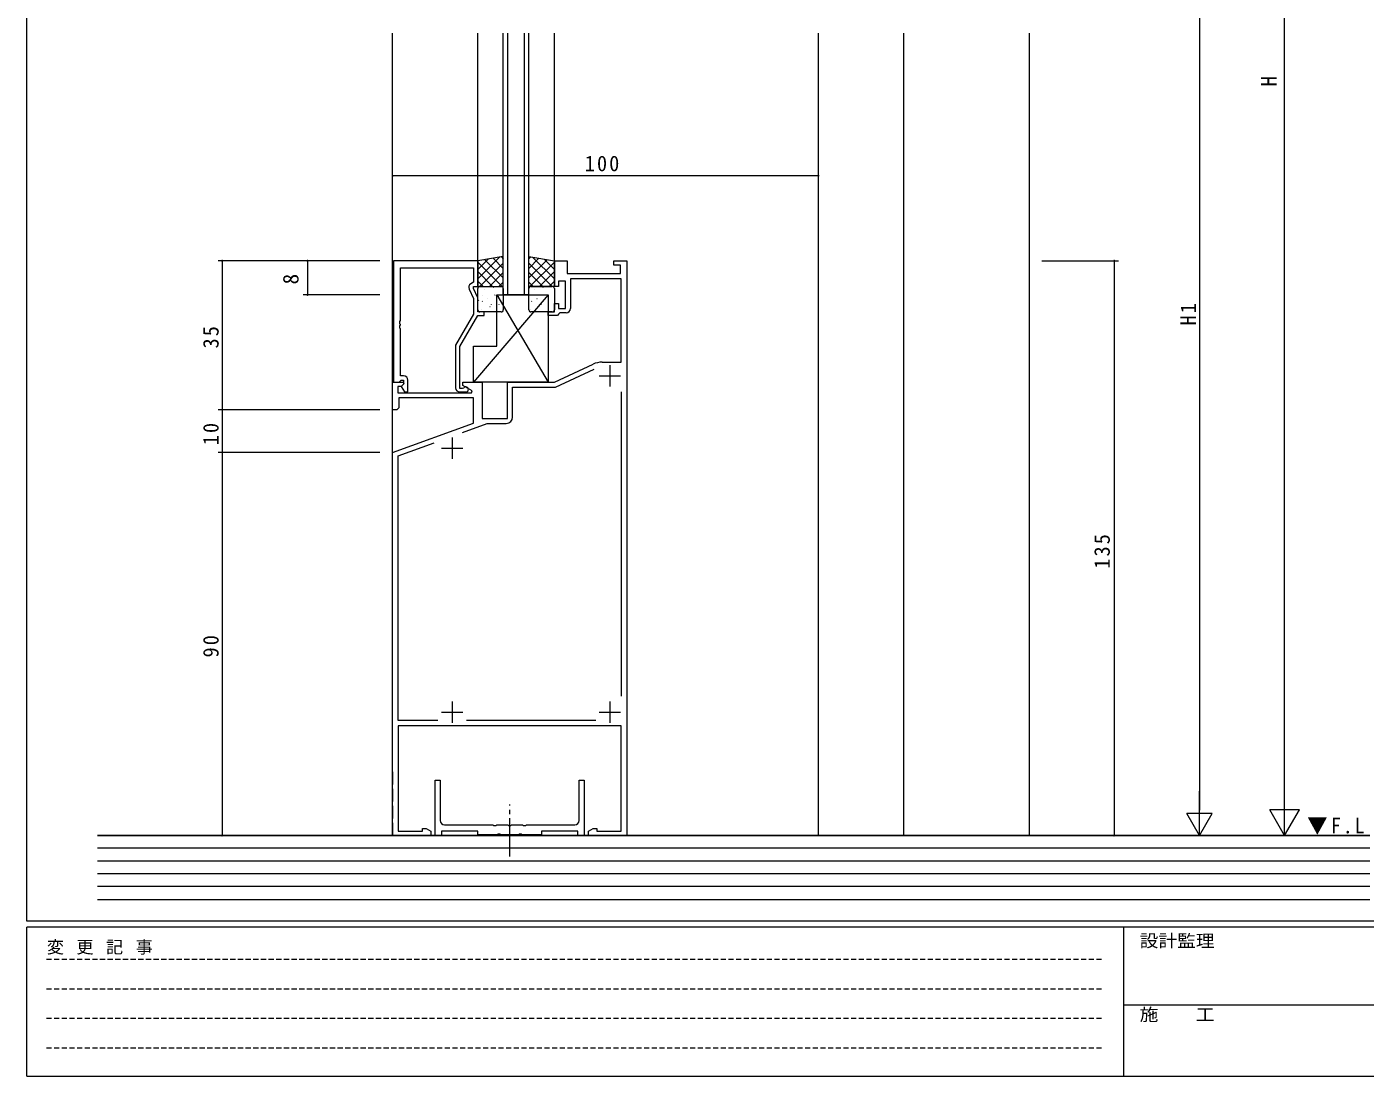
# Model space of a CAD drawing. Units: millimetres on the paper. Extents: x -420 to 373, y -297 to 267.
# Drawn here: x -417.7 to -103.3, y -297 to -50.5 of the extents above; entities that cross this region are included whole.
import ezdxf
from ezdxf.enums import TextEntityAlignment as Align

# ---------------------------------------------------------------- set-up
doc = ezdxf.new("R2010")
doc.units = ezdxf.units.MM
for name, pattern in [('CHAIN2', [12, 9, -1, 1, -1]), ('DASHED1', [1.8, 1.2, -0.6]), ('DASHED3', [4, 3, -1])]:
    doc.linetypes.add(name, pattern=pattern)
for name, color, linetype, lineweight in [('0-1_YKK_ZWAK', 7, 'Continuous', 9), ('0-3_YKK_11', 7, 'Continuous', 9), ('0-4_YKK_12', 2, 'Continuous', 9), ('0-5_YSS_K', 3, 'Continuous', 9), ('0-6_YKK_13', 4, 'Continuous', 9), ('0-7_YKK_D', 6, 'Continuous', 9)]:
    doc.layers.add(name, color=color, linetype=linetype, lineweight=lineweight)
doc.layers.add('0-2_USER1', color=3, linetype='Continuous')
doc.styles.add('ＭＳ ゴシック', font='')
doc.styles.get('ＭＳ ゴシック').set_extended_font_data('MS Gothic')

msp = doc.modelspace()

# ---------------------------------------------------------------- linework, layer by layer
at = {"layer": '0-1_YKK_ZWAK'}
for p, q in [((-417.7, -260.6), (-417.7, 264.4)), ((352.3, -260.6), (-417.7, -260.6)), ((-417.7, -297), (-417.7, -262)), ((314.5, -262), (-417.7, -262)), ((-160.1, -262), (-160.1, -297)), ((-160.1, -280.199), (-31.3, -280.199)), ((-417.7, -297), (314.5, -297))]:
    msp.add_line(p, q, dxfattribs=at)
at = {"layer": '0-1_YKK_ZWAK', "linetype": 'DASHED1'}
for p, q in [((-413.101, -269.512), (-164.909, -269.512)), ((-413.101, -276.441), (-164.909, -276.441)), ((-413.101, -283.37), (-164.909, -283.37)), ((-413.101, -290.298), (-164.909, -290.298))]:
    msp.add_line(p, q, dxfattribs=at)
at = {"layer": '0-3_YKK_11'}
for p, q in [((-311.783, -105.459), (-331.583, -105.459)), ((-331.583, -105.459), (-331.583, -133.959)), ((-311.783, -111.459), (-311.783, -105.459)), ((-293.783, -105.459), (-290.783, -105.459)), ((-293.783, -111.459), (-293.783, -105.459)), ((-290.783, -105.459), (-290.783, -108.459)), ((-279.783, -105.459), (-276.783, -105.459)), ((-279.783, -106.459), (-279.783, -105.459)), ((-278.283, -106.459), (-279.783, -106.459)), ((-278.283, -108.459), (-278.283, -106.459)), ((-276.783, -105.459), (-276.783, -240.459)), ((-329.953, -107.089), (-312.783, -107.089)), ((-329.953, -119.501), (-329.953, -107.089)), ((-312.783, -107.089), (-312.783, -110.459)), ((-290.783, -108.459), (-278.283, -108.459)), ((-289.983, -109.659), (-289.983, -116.659)), ((-278.083, -109.659), (-289.983, -109.659)), ((-278.083, -129.259), (-278.083, -109.659)), ((-313.817, -112.109), (-312.783, -114.325)), ((-312.783, -110.459), (-313.41, -110.821)), ((-312.783, -111.459), (-311.783, -111.459)), ((-312.783, -111.959), (-312.783, -111.459)), ((-311.783, -114.103), (-312.783, -111.959)), ((-292.783, -111.459), (-293.783, -111.459)), ((-292.783, -110.259), (-292.783, -111.459)), ((-291.183, -110.259), (-292.783, -110.259)), ((-291.183, -116.659), (-291.183, -110.259)), ((-312.783, -114.325), (-312.783, -117.991)), ((-311.783, -117.459), (-311.783, -114.103)), ((-293.783, -115.459), (-292.783, -115.459)), ((-293.783, -117.459), (-293.783, -115.459)), ((-292.783, -115.459), (-292.783, -116.659)), ((-312.783, -117.991), (-316.983, -125.265)), ((-315.983, -125.533), (-311.783, -118.259)), ((-310.283, -117.459), (-311.783, -117.459)), ((-311.783, -118.259), (-310.283, -118.259)), ((-310.283, -118.259), (-310.283, -117.459)), ((-295.283, -117.459), (-293.783, -117.459)), ((-295.283, -118.259), (-295.283, -117.459)), ((-293.083, -118.259), (-295.283, -118.259)), ((-292.783, -117.959), (-293.083, -118.259)), ((-292.783, -116.659), (-291.183, -116.659)), ((-292.483, -117.659), (-292.783, -117.959)), ((-290.983, -117.659), (-292.483, -117.659)), ((-330.073, -119.684), (-329.953, -119.501)), ((-330.073, -120.234), (-330.073, -119.684)), ((-329.953, -120.417), (-330.073, -120.234)), ((-330.073, -120.684), (-329.953, -120.501)), ((-330.073, -121.234), (-330.073, -120.684)), ((-329.953, -121.417), (-330.073, -121.234)), ((-329.953, -120.501), (-329.953, -120.417)), ((-329.953, -132.459), (-329.953, -121.417)), ((-316.983, -125.265), (-316.983, -135.259)), ((-315.983, -135.459), (-315.983, -125.533)), ((-293.783, -133.959), (-284.709, -129.727)), ((-293.517, -135.159), (-284.427, -130.92)), ((-282.596, -129.259), (-278.083, -129.259)), ((-280.783, -129.959), (-280.783, -134.959)), ((-331.783, -133.959), (-329.308, -133.959)), ((-331.783, -140.459), (-331.783, -133.959)), ((-331.583, -133.959), (-330.253, -133.959)), ((-330.583, -134.959), (-330.583, -136.459)), ((-329.759, -134.959), (-330.583, -134.959)), ((-330.253, -133.959), (-329.953, -133.659)), ((-329.183, -132.459), (-329.953, -132.459)), ((-329.953, -133.659), (-329.753, -133.459)), ((-329.147, -134.347), (-329.759, -134.959)), ((-329.183, -134.385), (-329.757, -134.959)), ((-329.757, -134.959), (-329.007, -136.259)), ((-329.753, -133.459), (-329.183, -133.459)), ((-329.308, -133.959), (-329.147, -134.347)), ((-329.183, -133.459), (-329.183, -134.385)), ((-328.183, -136.259), (-328.183, -133.459)), ((-315.283, -133.959), (-310.783, -133.959)), ((-315.283, -134.759), (-315.283, -133.959)), ((-313.118, -136.009), (-315.283, -134.759)), ((-310.783, -133.959), (-310.783, -142.459)), ((-304.783, -133.959), (-293.783, -133.959)), ((-304.783, -142.459), (-304.783, -133.959)), ((-303.583, -135.159), (-293.517, -135.159)), ((-303.583, -142.159), (-303.583, -135.159)), ((-283.283, -132.459), (-278.283, -132.459)), ((-330.583, -136.459), (-313.239, -136.459)), ((-330.283, -137.659), (-330.283, -139.959)), ((-312.783, -137.659), (-330.283, -137.659)), ((-329.007, -136.259), (-328.183, -136.259)), ((-315.332, -135.459), (-315.983, -135.459)), ((-315.983, -136.259), (-314.583, -136.259)), ((-315.082, -135.325), (-315.332, -135.459)), ((-313.239, -136.459), (-313.118, -136.009)), ((-312.783, -143.543), (-312.783, -137.659)), ((-278.083, -136.19), (-278.083, -207.728)), ((-330.783, -140.459), (-331.783, -140.459)), ((-330.283, -139.959), (-330.783, -140.459)), ((-331.783, -150.459), (-312.783, -143.543)), ((-315.356, -145.757), (-309.592, -143.659)), ((-310.783, -142.459), (-304.783, -142.459)), ((-309.592, -143.659), (-305.083, -143.659)), ((-317.783, -146.959), (-317.783, -151.959)), ((-331.783, -240.459), (-331.783, -150.459)), ((-330.483, -151.263), (-322.023, -148.183)), ((-320.283, -149.459), (-315.283, -149.459)), ((-330.483, -213.459), (-330.483, -151.263)), ((-317.783, -208.959), (-317.783, -213.959)), ((-280.783, -208.959), (-280.783, -213.959)), ((-321.166, -213.459), (-330.483, -213.459)), ((-320.283, -211.459), (-315.283, -211.459)), ((-284.056, -213.459), (-314.401, -213.459)), ((-283.283, -211.459), (-278.283, -211.459)), ((-330.483, -214.659), (-330.483, -239.459)), ((-278.083, -214.659), (-330.483, -214.659)), ((-278.083, -239.459), (-278.083, -214.659)), ((-321.783, -227.459), (-320.583, -227.459)), ((-321.783, -240.459), (-321.783, -227.459)), ((-320.583, -227.459), (-320.583, -236.959)), ((-287.983, -227.459), (-286.783, -227.459)), ((-287.983, -236.959), (-287.983, -227.459)), ((-286.783, -227.459), (-286.783, -240.459)), ((-324.783, -238.829), (-323.875, -238.829)), ((-324.783, -239.459), (-324.783, -238.829)), ((-323.875, -238.829), (-322.783, -239.459)), ((-319.583, -237.959), (-308.242, -237.959)), ((-308.242, -237.959), (-308.058, -238.079)), ((-308.058, -238.079), (-307.508, -238.079)), ((-307.508, -238.079), (-307.325, -237.959)), ((-307.325, -237.959), (-304.742, -237.959)), ((-304.742, -237.959), (-304.558, -238.079)), ((-304.558, -238.079), (-304.008, -238.079)), ((-304.008, -238.079), (-303.825, -237.959)), ((-303.825, -237.959), (-301.242, -237.959)), ((-301.242, -237.959), (-301.058, -238.079)), ((-301.058, -238.079), (-300.508, -238.079)), ((-300.508, -238.079), (-300.325, -237.959)), ((-300.325, -237.959), (-288.983, -237.959)), ((-285.783, -239.459), (-284.692, -238.829)), ((-284.692, -238.829), (-283.783, -238.829)), ((-283.783, -238.829), (-283.783, -239.459)), ((-322.783, -240.459), (-331.783, -240.459)), ((-330.483, -239.459), (-324.783, -239.459)), ((-322.783, -239.459), (-322.783, -240.459)), ((-320.283, -240.459), (-321.783, -240.459)), ((-320.283, -239.459), (-320.283, -240.459)), ((-311.783, -239.459), (-320.283, -239.459)), ((-311.783, -240.259), (-311.783, -239.459)), ((-307.242, -240.259), (-311.783, -240.259)), ((-307.058, -240.139), (-307.242, -240.259)), ((-306.508, -240.139), (-307.058, -240.139)), ((-306.325, -240.259), (-306.508, -240.139)), ((-302.242, -240.259), (-306.325, -240.259)), ((-302.058, -240.139), (-302.242, -240.259)), ((-301.508, -240.139), (-302.058, -240.139)), ((-301.325, -240.259), (-301.508, -240.139)), ((-296.783, -240.259), (-301.325, -240.259)), ((-296.783, -239.459), (-296.783, -240.259)), ((-288.283, -239.459), (-296.783, -239.459)), ((-288.283, -240.459), (-288.283, -239.459)), ((-286.783, -240.459), (-288.283, -240.459)), ((-285.783, -240.459), (-285.783, -239.459)), ((-276.783, -240.459), (-285.783, -240.459)), ((-283.783, -239.459), (-278.083, -239.459))]:
    msp.add_line(p, q, dxfattribs=at)
for centre, radius, start, end in [((-312.91, -111.687), 1, 120.00002, 205.00002), ((-290.983, -116.659), 1, 270, 359.99998), ((-282.596, -134.259), 5, 90, 114.99998), ((-329.183, -133.459), 1, 0, 89.99998), ((-314.583, -135.659), 0.6, 270.00002, 146.25102), ((-315.983, -135.259), 1, 180, 269.99998), ((-305.083, -142.159), 1.5, 270, 359.99998), ((-319.583, -236.959), 1, 180, 269.99998), ((-288.983, -236.959), 1, 270, 359.99998)]:
    msp.add_arc(centre, radius, start, end, dxfattribs=at)
at = {"layer": '0-4_YKK_12'}
for p, q in [((-331.783, -160.458), (-331.783, -51.959)), ((-311.783, -105.458), (-311.783, -51.959)), ((-305.783, -113.459), (-305.783, -51.959)), ((-304.783, -51.959), (-304.783, -113.459)), ((-300.783, -113.459), (-300.783, -51.959)), ((-299.783, -113.459), (-299.783, -51.959)), ((-293.783, -105.458), (-293.783, -51.959)), ((-231.783, -240.459), (-231.783, -51.959)), ((-211.783, -51.959), (-211.783, -240.459)), ((-299.783, -113.459), (-305.783, -113.459)), ((-401.101, -240.459), (-331.783, -240.459)), ((-331.783, -240.459), (-231.783, -240.459)), ((-276.782, -240.459), (-102.283, -240.459))]:
    msp.add_line(p, q, dxfattribs=at)
at = {"layer": '0-4_YKK_12', "linetype": 'DASHED3'}
msp.add_line((-331.783, -225.459), (-331.783, -240.459), dxfattribs=at)
at = {"layer": '0-5_YSS_K'}
for p, q in [((-182.283, -51.959), (-182.283, -240.459)), ((-102.283, -240.459), (-401.101, -240.459)), ((-102.283, -243.459), (-401.101, -243.459)), ((-102.283, -246.459), (-401.101, -246.459)), ((-102.283, -249.459), (-401.101, -249.459)), ((-102.283, -252.459), (-401.101, -252.459)), ((-401.101, -255.459), (-102.283, -255.459))]:
    msp.add_line(p, q, dxfattribs=at)
at = {"layer": '0-6_YKK_13'}
for p, q in [((-306.68, -104.607), (-311.783, -109.711)), ((-309.374, -105.056), (-311.783, -107.466)), ((-311.783, -105.724), (-306.049, -111.458)), ((-305.783, -105.956), (-311.285, -111.458)), ((-310.087, -105.175), (-305.783, -109.479)), ((-308.162, -104.855), (-305.783, -107.234)), ((-306.238, -104.534), (-305.783, -104.989)), ((-299.329, -104.534), (-299.783, -104.989)), ((-297.404, -104.855), (-299.783, -107.234)), ((-295.48, -105.175), (-299.783, -109.479)), ((-299.783, -105.956), (-294.282, -111.458)), ((-293.783, -105.724), (-299.518, -111.458)), ((-298.887, -104.607), (-293.783, -109.711)), ((-296.193, -105.056), (-293.783, -107.466)), ((-311.783, -107.969), (-308.294, -111.458)), ((-305.783, -108.201), (-309.04, -111.458)), ((-299.783, -108.201), (-296.527, -111.458)), ((-293.783, -107.969), (-297.273, -111.458)), ((-311.783, -110.214), (-310.539, -111.458)), ((-311.783, -116.958), (-311.783, -111.958)), ((-311.283, -111.458), (-306.283, -111.458)), ((-310.149, -112.079), (-310.105, -112.103)), ((-308.756, -111.553), (-308.75, -111.56)), ((-308.072, -111.646), (-308.028, -111.67)), ((-305.783, -110.446), (-306.795, -111.458)), ((-305.783, -111.958), (-305.783, -116.958)), ((-299.783, -110.446), (-298.772, -111.458)), ((-299.783, -116.958), (-299.783, -111.958)), ((-299.283, -111.458), (-294.283, -111.458)), ((-298.549, -112.079), (-298.505, -112.103)), ((-297.156, -111.553), (-297.15, -111.56)), ((-296.472, -111.646), (-296.428, -111.67)), ((-293.783, -110.214), (-295.028, -111.458)), ((-293.804, -113.104), (-293.783, -113.115)), ((-293.783, -111.958), (-293.783, -116.958)), ((-295.282, -113.458), (-312.782, -133.958)), ((-311.582, -114.703), (-311.538, -114.727)), ((-310.747, -114.95), (-310.701, -115.038)), ((-310.576, -113.536), (-310.569, -113.543)), ((-309.506, -114.27), (-309.462, -114.294)), ((-308.914, -116.16), (-308.871, -116.184)), ((-308.601, -115.74), (-308.594, -115.748)), ((-307.858, -113.425), (-307.811, -113.514)), ((-307.481, -113.536), (-307.437, -113.56)), ((-307.282, -113.458), (-295.282, -133.958)), ((-306.838, -115.728), (-306.794, -115.752)), ((-306.815, -113.72), (-306.808, -113.728)), ((-299.147, -114.95), (-299.101, -115.038)), ((-298.976, -113.536), (-298.969, -113.543)), ((-297.906, -114.27), (-297.862, -114.294)), ((-297.314, -116.16), (-297.271, -116.184)), ((-297.001, -115.74), (-296.994, -115.748)), ((-296.258, -113.425), (-296.211, -113.514)), ((-295.881, -113.536), (-295.837, -113.56)), ((-295.238, -115.728), (-295.194, -115.752)), ((-295.215, -113.72), (-295.208, -113.728)), ((-306.283, -117.458), (-311.283, -117.458)), ((-310.939, -116.894), (-310.895, -116.918)), ((-299.339, -116.894), (-299.295, -116.918)), ((-294.283, -117.458), (-299.283, -117.458))]:
    msp.add_line(p, q, dxfattribs=at)
at = {"layer": '0-6_YKK_13', "linetype": 'CHAIN2'}
msp.add_line((-304.283, -245.397), (-304.283, -233.127), dxfattribs=at)
at = {"layer": '0-6_YKK_13'}
for points in [[(-305.783, -104.458), (-311.783, -105.458), (-311.783, -111.458), (-305.783, -111.458)], [(-299.783, -104.458), (-293.783, -105.458), (-293.783, -111.458), (-299.783, -111.458)], [(-307.282, -113.458), (-295.282, -113.458), (-295.282, -133.958), (-312.782, -133.958), (-312.782, -125.458), (-307.282, -125.458)]]:
    msp.add_lwpolyline(points, close=True, dxfattribs=at)
for centre, start, end in [((-311.283, -111.958), 90, 180), ((-306.283, -111.958), 0, 90), ((-299.283, -111.958), 90, 180), ((-294.283, -111.958), 0, 90), ((-311.283, -116.958), 180, 270), ((-306.283, -116.958), 270, 0), ((-299.283, -116.958), 180, 270), ((-294.283, -116.958), 270, 0)]:
    msp.add_arc(centre, 0.5, start, end, dxfattribs=at)
at = {"layer": '0-7_YKK_D'}
for p, q in [((-122.283, -233.458), (-122.283, 107.542)), ((-142.283, -1.458), (-142.283, -234.458)), ((-331.783, -103.458), (-331.783, -84.459)), ((-231.783, -103.77), (-231.783, -84.459)), ((-231.783, -85.459), (-331.783, -85.459)), ((-334.783, -105.458), (-372.783, -105.458)), ((-371.783, -105.458), (-371.783, -140.458)), ((-334.783, -105.459), (-352.783, -105.459)), ((-351.783, -105.459), (-351.783, -113.458)), ((-179.283, -105.459), (-161.283, -105.459)), ((-162.283, -105.459), (-162.283, -240.459)), ((-334.783, -113.458), (-352.783, -113.458)), ((-334.783, -140.458), (-372.783, -140.458)), ((-334.783, -140.458), (-372.783, -140.458)), ((-371.783, -140.458), (-371.783, -150.458)), ((-334.783, -150.458), (-372.783, -150.458)), ((-334.783, -150.459), (-372.783, -150.459)), ((-371.783, -150.459), (-371.783, -240.459)), ((-122.283, -240.458), (-122.283, -228.334)), ((-142.283, -240.458), (-142.283, -230.066)), ((-142.283, -240.458), (-145.283, -235.262)), ((-139.283, -235.262), (-145.283, -235.262)), ((-142.283, -240.458), (-139.283, -235.262)), ((-122.283, -240.458), (-125.783, -234.396)), ((-118.783, -234.396), (-125.783, -234.396)), ((-122.283, -240.458), (-118.783, -234.396)), ((-334.783, -240.459), (-372.783, -240.459)), ((-179.283, -240.458), (-141.283, -240.458)), ((-179.283, -240.458), (-121.283, -240.458)), ((-179.283, -240.459), (-161.283, -240.459))]:
    msp.add_line(p, q, dxfattribs=at)
for centre, start, end in [((-331.783, -85.459), 0, 180), ((-331.783, -85.459), 180, 0), ((-231.783, -85.459), 0, 180), ((-231.783, -85.459), 180, 0), ((-371.783, -105.458), 90, 270), ((-371.783, -105.458), 270, 90), ((-351.783, -105.459), 90, 270), ((-351.783, -105.459), 270, 90), ((-162.283, -105.459), 90, 270), ((-162.283, -105.459), 270, 90), ((-351.783, -113.458), 90, 270), ((-351.783, -113.458), 270, 90), ((-371.783, -140.458), 90, 270), ((-371.783, -140.458), 90, 270), ((-371.783, -140.458), 270, 90), ((-371.783, -140.458), 270, 90), ((-371.783, -150.458), 90, 270), ((-371.783, -150.459), 90, 270), ((-371.783, -150.458), 270, 90), ((-371.783, -150.459), 270, 90), ((-371.783, -240.459), 90, 270), ((-371.783, -240.459), 270, 90), ((-162.283, -240.459), 90, 270), ((-162.283, -240.459), 270, 90)]:
    msp.add_arc(centre, 0.106, start, end, dxfattribs=at)

# ---------------------------------------------------------------- texts
at = {"layer": '0-1_YKK_ZWAK', "style": 'ＭＳ ゴシック', "width": 1.1}
for s, p in [('設計監理', (-156.331, -267.533)), ('施\u3000\u3000工', (-156.331, -284.854))]:
    msp.add_text(s, height=2.933, dxfattribs=at).set_placement(p, align=Align.BOTTOM_LEFT)
at = {"layer": '0-1_YKK_ZWAK', "insert": (-412.986, -268.447), "char_height": 2.933, "attachment_point": 7, "style": 'ＭＳ ゴシック'}
msp.add_mtext('\\T1.16;変\\~更\\~記\\~事', dxfattribs=at)
at = {"layer": '0-2_USER1', "insert": (-116.969, -240.276), "char_height": 3.666, "attachment_point": 7, "style": 'ＭＳ ゴシック'}
msp.add_mtext('\\T1.17;\\W0.95;▼F.L', dxfattribs=at)
at = {"layer": '0-7_YKK_D', "color": 3, "style": 'ＭＳ ゴシック'}
for s, p in [('H', (-123.083, -64.505)), ('8', (-352.783, -110.993))]:
    msp.add_text(s, height=3.666, rotation=90, dxfattribs=at).set_placement(p, align=Align.BOTTOM_LEFT)
at = {"layer": '0-7_YKK_D', "color": 3, "insert": (-286.644, -84.459), "char_height": 3.666, "attachment_point": 7, "style": 'ＭＳ ゴシック'}
msp.add_mtext('\\T1.21;\\W0.95;100', dxfattribs=at)
at = {"layer": '0-7_YKK_D', "color": 3, "char_height": 3.666, "attachment_point": 7, "rotation": 90, "style": 'ＭＳ ゴシック'}
for s, insert in [('\\T1.21;\\W0.95;H1', (-143.083, -120.614)), ('\\T1.21;\\W0.95;35', (-372.583, -126.028)), ('\\T1.21;\\W0.95;10', (-372.583, -148.76)), ('\\T1.21;\\W0.95;135', (-163.283, -177.759)), ('\\T1.21;\\W0.95;90', (-372.583, -198.614))]:
    msp.add_mtext(s, dxfattribs=dict(at, insert=insert))

doc.saveas('drawing.dxf')
